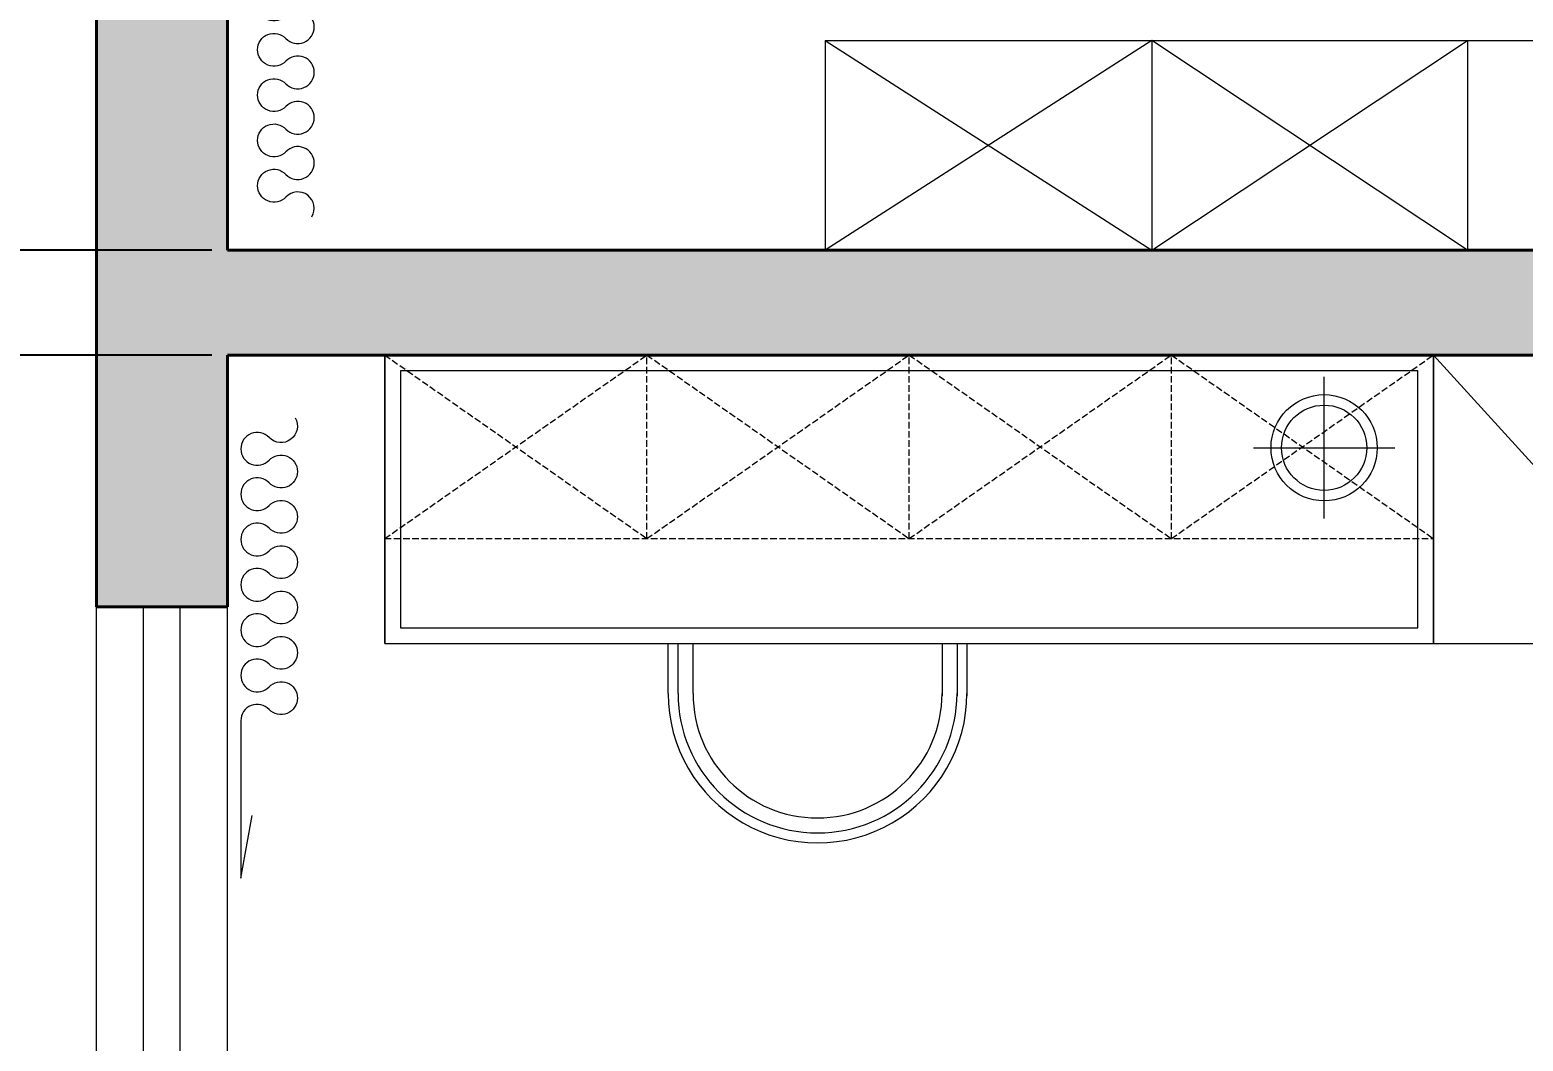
# Model space of a CAD drawing. Header units: millimetres. Extents: x -64529 to 3079702, y -28926 to 77119.
# Drawn here: x -35715 to -32867, y -22877 to -20949 of the extents above; entities that cross this region are included whole.
import ezdxf

# ---------------------------------------------------------------- set-up
doc = ezdxf.new("R2010")
doc.units = ezdxf.units.MM
doc.header["$LTSCALE"] = 10
doc.linetypes.add('DASH', pattern=[0.35, 0.25, -0.1])
doc.layers.get('0').update_dxf_attribs({"color": 255})
doc.layers.get('Defpoints').update_dxf_attribs({"color": 255})
doc.layers.add('1浅浅', color=251, linetype='Continuous', lineweight=20)
doc.styles.get("Standard").update_dxf_attribs({"font": ''})
doc.styles.get('Standard').set_extended_font_data('SimSun')
doc.dimstyles.new('副本 外标注', dxfattribs={"dimtxt": 140, "dimasz": 60, "dimexe": 30, "dimexo": 30, "dimgap": 80, "dimtad": 1, "dimtoh": 1, "dimdec": 0, "dimtxsty": 'Standard', "dimblk": 'OBLIQUE', "dimcen": 2.5, "dimdle": 60, "dimclrd": 250, "dimclre": 250, "dimclrt": 44, "dimadec": 0, "dimazin": 0, "dimtfac": 1, "dimtdec": 0, "dimtix": 1, "dimtmove": 0, "dimatfit": 3, "dimldrblk": 'DOTSMALL', "dimfxl": 1, "dimtfill": 1, "dimarcsym": 0})

# ---------------------------------------------------------------- blocks, each defined once
blk = doc.blocks.new('_Oblique')
at = {"color": 0, "linetype": 'ByBlock', "lineweight": -2}
blk.add_line((-0.5, -0.5), (0.5, 0.5), dxfattribs=at)
blk = doc.blocks.new('*D744')
at = {"layer": '1浅浅', "color": 250, "lineweight": -2, "transparency": 16777216}
for p, q in [((-36806.1, -21509.2), (-36806.1, -25689.2)), ((-35368, -21569.2), (-36836.1, -21569.2)), ((-35368, -25629.2), (-36836.1, -25629.2))]:
    blk.add_line(p, q, dxfattribs=at)
at = {"layer": 'Defpoints', "color": 0, "lineweight": 30, "transparency": 16777216}
for p in [(-35338, -21569.2), (-36806.1, -25629.2), (-35338, -25629.2)]:
    blk.add_point(p, dxfattribs=at)
at = {"layer": '1浅浅', "color": 250, "lineweight": -2, "transparency": 16777216, "xscale": 60, "yscale": 60, "zscale": 60}
for p, rotation in [((-36806.1, -21569.2), 90), ((-36806.1, -25629.2), 270)]:
    blk.add_blockref('_Oblique', p, dxfattribs=dict(at, rotation=rotation))
at = {"layer": '1浅浅', "color": 44, "transparency": 16777216, "insert": (-36956.1, -23599.2), "char_height": 140, "attachment_point": 5, "rotation": 90, "bg_fill": 3, "box_fill_scale": 1.1, "bg_fill_color": 256, "bg_fill_true_color": 13158600, "bg_fill_transparency": 10727596}
blk.add_mtext('4060', dxfattribs=at)
blk = doc.blocks.new('_DotSmall')
at = {"color": 0, "linetype": 'ByBlock', "const_width": 0.5}
blk.add_lwpolyline([(-0.0625, 0, 1), (0.0625, 0, 1)], format="xyb", close=True, dxfattribs=at)
blk = doc.blocks.new('*D745')
at = {"layer": '1浅浅', "color": 250, "lineweight": -2, "transparency": 16777216}
for p, q in [((-36807.8, -21429.2), (-36807.8, -15649.2)), ((-35368, -15709.2), (-36837.8, -15709.2)), ((-35368, -21369.2), (-36837.8, -21369.2))]:
    blk.add_line(p, q, dxfattribs=at)
at = {"layer": 'Defpoints', "color": 0, "lineweight": 30, "transparency": 16777216}
for p in [(-36807.8, -15709.2), (-35338, -15709.2), (-35338, -21369.2)]:
    blk.add_point(p, dxfattribs=at)
at = {"layer": '1浅浅', "color": 250, "lineweight": -2, "transparency": 16777216, "xscale": 60, "yscale": 60, "zscale": 60}
for p, rotation in [((-36807.8, -15709.2), 90), ((-36807.8, -21369.2), 270)]:
    blk.add_blockref('_Oblique', p, dxfattribs=dict(at, rotation=rotation))
at = {"layer": '1浅浅', "color": 44, "transparency": 16777216, "insert": (-36957.8, -18539.2), "char_height": 140, "attachment_point": 5, "rotation": 90, "bg_fill": 3, "box_fill_scale": 1.1, "bg_fill_color": 256, "bg_fill_true_color": 13158600, "bg_fill_transparency": 10750780}
blk.add_mtext('5480', dxfattribs=at)
blk = doc.blocks.new('*D765')
at = {"layer": '1浅浅', "color": 250, "lineweight": -2, "transparency": 16777216}
for p, q in [((-36807.8, -21369.2), (-36807.8, -21309.2)), ((-35368, -21369.2), (-36837.8, -21369.2)), ((-36807.8, -21369.2), (-36807.8, -21569.2)), ((-35368, -21569.2), (-36837.8, -21569.2)), ((-36807.8, -21569.2), (-36807.8, -21629.2))]:
    blk.add_line(p, q, dxfattribs=at)
at = {"layer": 'Defpoints', "color": 0, "lineweight": 30, "transparency": 16777216}
for p in [(-35338, -21369.2), (-36807.8, -21569.2), (-35338, -21569.2)]:
    blk.add_point(p, dxfattribs=at)
at = {"layer": '1浅浅', "color": 250, "lineweight": -2, "transparency": 16777216, "xscale": 60, "yscale": 60, "zscale": 60}
for p, rotation in [((-36807.8, -21369.2), 270), ((-36807.8, -21569.2), 90)]:
    blk.add_blockref('_Oblique', p, dxfattribs=dict(at, rotation=rotation))
at = {"layer": '1浅浅', "color": 44, "transparency": 16777216, "insert": (-36957.8, -21469.2), "char_height": 140, "attachment_point": 5, "rotation": 90, "bg_fill": 3, "box_fill_scale": 1.1, "bg_fill_color": 256, "bg_fill_true_color": 13158600, "bg_fill_transparency": 3955916}
blk.add_mtext('200', dxfattribs=at)

msp = doc.modelspace()

# ---------------------------------------------------------------- hatches: boundary and pattern name
at = {"layer": '1浅浅'}
h = msp.add_hatch(color=251, dxfattribs=at)
h.dxf.hatch_style = 1
h.paths.add_polyline_path([(-35588, -20869.2), (-35338, -20869.2), (-35338, -22049.2), (-35588, -22049.2)])
h = msp.add_hatch(color=251, dxfattribs=at)
h.dxf.hatch_style = 1
h.paths.add_polyline_path([(-35338, -21369.2), (-29568, -21369.2), (-29568, -21569.2), (-35338, -21569.2)])

# ---------------------------------------------------------------- linework, layer by layer
at = {"layer": '1浅浅', "color": 251, "lineweight": 40}
for p, q in [((-35588, -20869.2), (-35588, -22049.2)), ((-35338, -20869.2), (-35338, -21369.2)), ((-35338, -21369.2), (-29568, -21369.2)), ((-35338, -21569.2), (-29568, -21569.2)), ((-35338, -21569.2), (-35338, -22049.2)), ((-35588, -22049.2), (-35338, -22049.2))]:
    msp.add_line(p, q, dxfattribs=at)
at = {"layer": '1浅浅', "color": 251, "lineweight": 20}
for p, q in [((-34198, -20969.2), (-29948, -20969.2)), ((-34198, -20969.2), (-34198, -21369.2)), ((-33575.5, -20969.2), (-33575.5, -21369.2)), ((-32973, -20969.2), (-32973, -21369.2)), ((-35038, -22119.2), (-35038, -21569.2)), ((-34497.7, -22214.4), (-34497.7, -22119.2)), ((-33927.7, -22119.2), (-33927.7, -22219))]:
    msp.add_line(p, q, dxfattribs=at)
at = {"layer": '1浅浅', "color": 251, "lineweight": 0}
for p, q in [((-34198, -20969.2), (-33575.5, -21369.2)), ((-33575.5, -20969.2), (-34198, -21369.2)), ((-33575.5, -21369.2), (-32973, -20969.2)), ((-32973, -21369.2), (-33575.5, -20969.2)), ((-35498, -25149.2), (-35498, -22049.2)), ((-35428, -25149.2), (-35428, -22049.2)), ((-34478.7, -22214.4), (-34478.7, -22119.2)), ((-34450.2, -22214.4), (-34450.2, -22119.2)), ((-33975.2, -22119.2), (-33975.2, -22219)), ((-33946.7, -22119.2), (-33946.7, -22219))]:
    msp.add_line(p, q, dxfattribs=at)
at = {"layer": '1浅浅', "color": 251, "linetype": 'DASH', "lineweight": 0, "ltscale": 5}
for p, q in [((-34538, -21919.2), (-34538, -21569.2)), ((-34038, -21919.2), (-34038, -21569.2)), ((-33538, -21919.2), (-33538, -21569.2))]:
    msp.add_line(p, q, dxfattribs=at)
at = {"layer": '1浅浅', "color": 251, "lineweight": 5}
msp.add_line((-33038, -21569.2), (-32538, -22119.2), dxfattribs=at)
at = {"layer": '1浅浅', "color": 251, "linetype": 'Continuous'}
for p, q in [((-33246.6, -21881), (-33246.6, -21611)), ((-33381.6, -21746), (-33111.6, -21746))]:
    msp.add_line(p, q, dxfattribs=at)
at = {"layer": '1浅浅', "color": 251, "lineweight": 15}
for p, q in [((-35588, -25149.2), (-35588, -22049.2)), ((-35338, -25149.2), (-35338, -22049.2))]:
    msp.add_line(p, q, dxfattribs=at)
at = {"layer": '1浅浅', "color": 251, "ltscale": 0.5}
for points in [[(-35177, -21305.5, 0.892379), (-35226.6, -21267.9, -2.5), (-35226.6, -21224.7, 2.5), (-35226.6, -21181.5, -0.677033), (-35280.6, -21159.9, -0.677033), (-35226.6, -21138.3, 2.5), (-35226.6, -21095.1, -2.5), (-35226.6, -21051.9, 2.5), (-35226.6, -21008.7, -2.5), (-35226.6, -20965.5, 2.5), (-35226.6, -20922.3, -2.5), (-35226.6, -20879.1, 2.5), (-35226.6, -20835.9, -2.5), (-35226.6, -20792.7, 2.5), (-35226.6, -20749.5, -0.677033), (-35280.6, -20727.9), (-35280.6, -20427.6), (-35258.8, -20547.4)], [(-35208.9, -21689, -0.892379), (-35258.5, -21726.5, 2.5), (-35258.5, -21769.7, -2.5), (-35258.5, -21812.9, 0.677033), (-35312.5, -21834.5, 0.677033), (-35258.5, -21856.1, -2.5), (-35258.5, -21899.3, 2.5), (-35258.5, -21942.5, -2.5), (-35258.5, -21985.7, 2.5), (-35258.5, -22028.9, -2.5), (-35258.5, -22072.1, 2.5), (-35258.5, -22115.3, -2.5), (-35258.5, -22158.5, 2.5), (-35258.5, -22201.7, -2.5), (-35258.5, -22244.9, 0.677033), (-35312.5, -22266.5), (-35312.5, -22566.8), (-35290.7, -22447.1)]]:
    msp.add_lwpolyline(points, format="xyb", dxfattribs=at)
at = {"layer": '1浅浅', "color": 251, "linetype": 'DASH', "lineweight": 0, "ltscale": 5}
msp.add_lwpolyline([(-35038, -21919.2), (-33038, -21919.2), (-33038, -21569.2), (-35038, -21569.2)], close=True, dxfattribs=at)
at = {"layer": '1浅浅', "color": 251, "lineweight": 20}
for points in [[(-35038, -22119.2), (-33038, -22119.2), (-33038, -21569.2), (-35038, -21569.2)], [(-33038, -22119.2), (-31538, -22119.2), (-31538, -21569.2), (-33038, -21569.2)], [(-35008, -22089.2), (-33068, -22089.2), (-33068, -21599.2), (-35008, -21599.2)]]:
    msp.add_lwpolyline(points, close=True, dxfattribs=at)
at = {"layer": '1浅浅', "color": 251, "linetype": 'DASH', "lineweight": 0, "ltscale": 5}
for points in [[(-35038, -21569.2), (-34538, -21919.2), (-34038, -21569.2), (-33538, -21919.2), (-33038, -21569.2)], [(-35038, -21919.2), (-34538, -21569.2), (-34038, -21919.2), (-33538, -21569.2), (-33038, -21919.2)]]:
    msp.add_lwpolyline(points, dxfattribs=at)
at = {"layer": '1浅浅', "color": 251, "lineweight": 20}
for radius in [101.3, 81.3]:
    msp.add_circle((-33246.6, -21746), radius, dxfattribs=at)
msp.add_ellipse((-34212.7, -22214.4), major_axis=(279.5, -55.6), ratio=1, start_param=3.337941, end_param=6.479534, dxfattribs=at)
at = {"layer": '1浅浅', "color": 251, "lineweight": 0}
for major_axis in [(260.9, -51.9), (232.9, -46.3)]:
    msp.add_ellipse((-34212.7, -22214.4), major_axis=major_axis, ratio=1, start_param=3.337943, end_param=6.479535, dxfattribs=at)

# ---------------------------------------------------------------- next in the draw order: dimensions: what is measured, and where the dimension line sits
at = {"layer": '1浅浅', "color": 251}
for base, p1, p2, text, picture, middle in [((-36807.8, -15709.2), (-35338, -21369.2), (-35338, -15709.2), '5480', '*D745', (-36957.8, -18539.2)), ((-36806.1, -25629.2), (-35338, -21569.2), (-35338, -25629.2), '4060', '*D744', (-36956.1, -23599.2))]:
    dim = msp.add_linear_dim(base=base, p1=p1, p2=p2, angle=90, text=text, dimstyle='副本 外标注', dxfattribs=at)
    dim.commit()
    dim.dimension.update_dxf_attribs({"geometry": picture, "text_midpoint": middle})

# ---------------------------------------------------------------- next in the draw order: dimensions: what is measured, and where the dimension line sits
dim = msp.add_linear_dim(base=(-36807.8, -21569.2), p1=(-35338, -21369.2), p2=(-35338, -21569.2), angle=90, dimstyle='副本 外标注', dxfattribs=at)
dim.commit()
dim.dimension.update_dxf_attribs({"geometry": '*D765', "text_midpoint": (-36957.8, -21469.2)})

doc.saveas('drawing.dxf')
